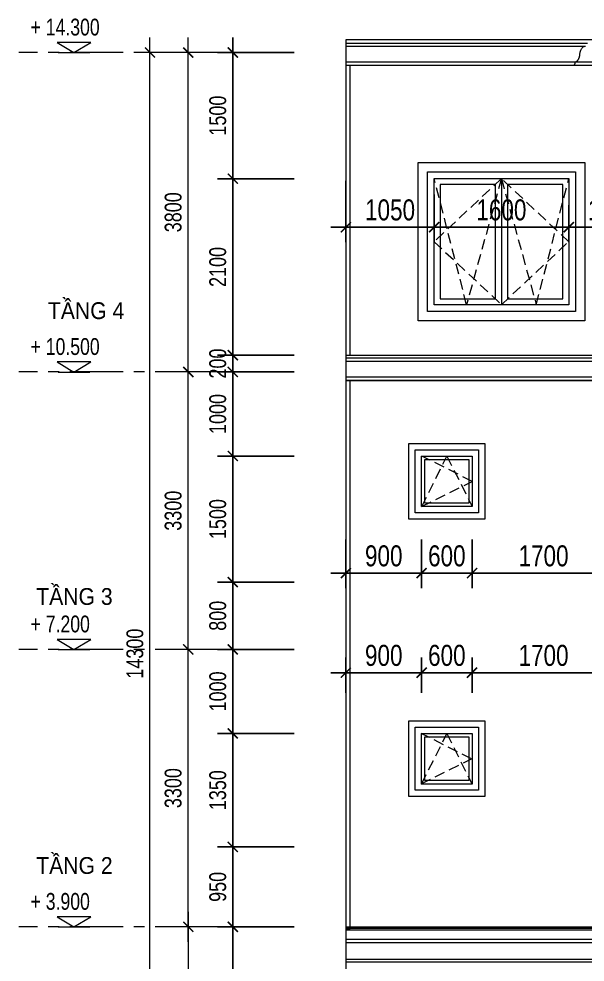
# Model space of a CAD drawing. Header units: millimetres. Extents: x -78046 to 260989, y -99288 to 158505.
# Drawn here: x 202986 to 209718, y 4247 to 15467 of the extents above; entities that cross this region are included whole.
import ezdxf

# ---------------------------------------------------------------- set-up
doc = ezdxf.new("R2010")
doc.units = ezdxf.units.MM
doc.header["$LTSCALE"] = 100
doc.header["$PDMODE"] = 98
doc.linetypes.add('CENTER', pattern=[50.8, 31.75, -6.35, 6.35, -6.35])
doc.linetypes.add('HIDDEN', pattern=[0.375, 0.25, -0.125])
doc.layers.get('Defpoints').update_dxf_attribs({"lineweight": 13})
for name, color, linetype, lineweight in [('-CENTER', 143, 'CENTER', 13), ('-DIM', 9, 'Continuous', 13), ('-DOOR', 137, 'Continuous', 9), ('-HATCH', 8, 'Continuous', 5), ('-HIDE', 3, 'HIDDEN', 13), ('-KH', 143, 'Continuous', 13), ('-LINE1', 7, 'Continuous', 18), ('-TEXT', 7, 'Continuous', 15)]:
    doc.layers.add(name, color=color, linetype=linetype, lineweight=lineweight)
doc.styles.add('1', font='arial.ttf')
doc.styles.add('AVANH', font='VHAVAN_2.TTF', dxfattribs={"width": 0.8})
doc.styles.add('X-5M-DH-TUM1$0$AVANTH', font='arial.ttf', dxfattribs={"width": 0.9})
doc.dimstyles.new('C_100A3', dxfattribs={"dimscale": 100, "dimtxt": 2.5, "dimasz": 1.2, "dimexe": 1.8, "dimexo": 0, "dimgap": 0.75, "dimtad": 1, "dimdec": 0, "dimzin": 0, "dimdsep": 46, "dimtxsty": 'AVANH', "dimblk": 'ARCHTICK', "dimcen": 0, "dimdle": 1.8, "dimclrd": 256, "dimclre": 256, "dimclrt": 7, "dimadec": 0, "dimazin": 0, "dimtfac": 0.0001, "dimtdec": 0, "dimtix": 1, "dimtmove": 2, "dimatfit": 3, "dimldrblk": 'ARCHTICK', "dimfxl": 1.8, "dimtolj": 1, "dimtzin": 0, "dimarcsym": 0})

# ---------------------------------------------------------------- blocks, each defined once
blk = doc.blocks.new('_ARCHTICK')
at = {"const_width": 0.15}
blk.add_lwpolyline([(-0.5, -0.5), (0.5, 0.5)], dxfattribs=at)
blk = doc.blocks.new('*D87')
at = {"layer": '-DIM', "lineweight": -2, "transparency": 16777216}
for p, q in [((-1874, 4280), (-1874, 20)), ((-1120, 4100), (-2054, 4100)), ((-1120, 200), (-2054, 200))]:
    blk.add_line(p, q, dxfattribs=at)
at = {"layer": 'Defpoints', "color": 0, "transparency": 16777216}
for p in [(-1120, 4100), (-1874, 200), (-1120, 200)]:
    blk.add_point(p, dxfattribs=at)
at = {"layer": '-DIM', "lineweight": -2, "transparency": 16777216, "xscale": 120, "yscale": 120, "zscale": 120}
for p, rotation in [((-1874, 4100), 90), ((-1874, 200), 270)]:
    blk.add_blockref('_ARCHTICK', p, dxfattribs=dict(at, rotation=rotation))
at = {"layer": '-DIM', "color": 7, "transparency": 16777216, "insert": (-2053, 2150), "char_height": 200, "attachment_point": 5, "rotation": 90, "style": 'AVANH'}
blk.add_mtext('\\A1;3900', dxfattribs=at)
blk = doc.blocks.new('*D88')
at = {"layer": '-DIM', "lineweight": -2, "transparency": 16777216}
for p, q in [((-1874, 3920), (-1874, 7580)), ((-1120, 7400), (-2054, 7400)), ((-1120, 4100), (-2054, 4100))]:
    blk.add_line(p, q, dxfattribs=at)
at = {"layer": 'Defpoints', "color": 0, "transparency": 16777216}
for p in [(-1874, 7400), (-1120, 7400), (-1120, 4100)]:
    blk.add_point(p, dxfattribs=at)
at = {"layer": '-DIM', "lineweight": -2, "transparency": 16777216, "xscale": 120, "yscale": 120, "zscale": 120}
for p, rotation in [((-1874, 7400), 90), ((-1874, 4100), 270)]:
    blk.add_blockref('_ARCHTICK', p, dxfattribs=dict(at, rotation=rotation))
at = {"layer": '-DIM', "color": 7, "transparency": 16777216, "insert": (-2053, 5750), "char_height": 200, "attachment_point": 5, "rotation": 90, "style": 'AVANH'}
blk.add_mtext('\\A1;3300', dxfattribs=at)
blk = doc.blocks.new('*D89')
at = {"layer": '-DIM', "lineweight": -2, "transparency": 16777216}
for p, q in [((-1874, 7220), (-1874, 10880)), ((-1120, 10700), (-2054, 10700)), ((-1120, 7400), (-2054, 7400))]:
    blk.add_line(p, q, dxfattribs=at)
at = {"layer": 'Defpoints', "color": 0, "transparency": 16777216}
for p in [(-1874, 10700), (-1120, 10700), (-1120, 7400)]:
    blk.add_point(p, dxfattribs=at)
at = {"layer": '-DIM', "lineweight": -2, "transparency": 16777216, "xscale": 120, "yscale": 120, "zscale": 120}
for p, rotation in [((-1874, 10700), 90), ((-1874, 7400), 270)]:
    blk.add_blockref('_ARCHTICK', p, dxfattribs=dict(at, rotation=rotation))
at = {"layer": '-DIM', "color": 7, "transparency": 16777216, "insert": (-2053, 9050), "char_height": 200, "attachment_point": 5, "rotation": 90, "style": 'AVANH'}
blk.add_mtext('\\A1;3300', dxfattribs=at)
blk = doc.blocks.new('*D90')
at = {"layer": '-DIM', "lineweight": -2, "transparency": 16777216}
for p, q in [((-1874, 10520), (-1874, 14680)), ((-1120, 14500), (-2054, 14500)), ((-1120, 10700), (-2054, 10700))]:
    blk.add_line(p, q, dxfattribs=at)
at = {"layer": 'Defpoints', "color": 0, "transparency": 16777216}
for p in [(-1874, 14500), (-1120, 14500), (-1120, 10700)]:
    blk.add_point(p, dxfattribs=at)
at = {"layer": '-DIM', "lineweight": -2, "transparency": 16777216, "xscale": 120, "yscale": 120, "zscale": 120}
for p, rotation in [((-1874, 14500), 90), ((-1874, 10700), 270)]:
    blk.add_blockref('_ARCHTICK', p, dxfattribs=dict(at, rotation=rotation))
at = {"layer": '-DIM', "color": 7, "transparency": 16777216, "insert": (-2053, 12600), "char_height": 200, "attachment_point": 5, "rotation": 90, "style": 'AVANH'}
blk.add_mtext('\\A1;3800', dxfattribs=at)
blk = doc.blocks.new('*D92')
at = {"layer": '-DIM', "lineweight": -2, "transparency": 16777216}
for p, q in [((-2329, 20), (-2329, 14680)), ((-1120, 14500), (-2509, 14500)), ((-1120, 200), (-2509, 200))]:
    blk.add_line(p, q, dxfattribs=at)
at = {"layer": 'Defpoints', "color": 0, "transparency": 16777216}
for p in [(-2329, 14500), (-1120, 14500), (-1120, 200)]:
    blk.add_point(p, dxfattribs=at)
at = {"layer": '-DIM', "lineweight": -2, "transparency": 16777216, "xscale": 120, "yscale": 120, "zscale": 120}
for p, rotation in [((-2329, 14500), 90), ((-2329, 200), 270)]:
    blk.add_blockref('_ARCHTICK', p, dxfattribs=dict(at, rotation=rotation))
at = {"layer": '-DIM', "color": 7, "transparency": 16777216, "insert": (-2508, 7350), "char_height": 200, "attachment_point": 5, "rotation": 90, "style": 'AVANH'}
blk.add_mtext('\\A1;14300', dxfattribs=at)
blk = doc.blocks.new('cot')
at = {"layer": '-KH'}
blk.add_line((116899, -109064), (117274, -109064), dxfattribs=at)
blk.add_lwpolyline([(117286, -108944), (116888, -108944), (117087, -109064)], close=True, dxfattribs=at)
blk.add_solid([(117087, -109064), (117087, -108944), (117286, -108944), (117087, -109064)], dxfattribs=at)
blk = doc.blocks.new('*D126')
at = {"layer": 'Defpoints', "lineweight": -2, "transparency": 16777216}
for p, q in [((206874, 9276), (206874, 8694)), ((207774, 9276), (207774, 8694)), ((206694, 8874), (207954, 8874))]:
    blk.add_line(p, q, dxfattribs=at)
at = {"layer": 'Defpoints', "color": 0, "transparency": 16777216}
for p in [(206874, 9276), (207774, 9276), (207774, 8874)]:
    blk.add_point(p, dxfattribs=at)
at = {"layer": 'Defpoints', "lineweight": -2, "transparency": 16777216, "xscale": 120, "yscale": 120, "zscale": 120, "rotation": 180}
blk.add_blockref('_ARCHTICK', (206874, 8874), dxfattribs=at)
at = {"layer": 'Defpoints', "lineweight": -2, "transparency": 16777216, "xscale": 120, "yscale": 120, "zscale": 120}
blk.add_blockref('_ARCHTICK', (207774, 8874), dxfattribs=at)
at = {"layer": 'Defpoints', "color": 7, "transparency": 16777216, "insert": (207324, 9078), "char_height": 250, "attachment_point": 5, "style": 'AVANH'}
blk.add_mtext('\\A1;900', dxfattribs=at)
blk = doc.blocks.new('*D127')
at = {"layer": 'Defpoints', "lineweight": -2, "transparency": 16777216}
for p, q in [((207774, 9276), (207774, 8694)), ((208374, 9276), (208374, 8694)), ((207594, 8874), (208554, 8874))]:
    blk.add_line(p, q, dxfattribs=at)
at = {"layer": 'Defpoints', "color": 0, "transparency": 16777216}
for p in [(207774, 9276), (208374, 9276), (208374, 8874)]:
    blk.add_point(p, dxfattribs=at)
at = {"layer": 'Defpoints', "lineweight": -2, "transparency": 16777216, "xscale": 120, "yscale": 120, "zscale": 120, "rotation": 180}
blk.add_blockref('_ARCHTICK', (207774, 8874), dxfattribs=at)
at = {"layer": 'Defpoints', "lineweight": -2, "transparency": 16777216, "xscale": 120, "yscale": 120, "zscale": 120}
blk.add_blockref('_ARCHTICK', (208374, 8874), dxfattribs=at)
at = {"layer": 'Defpoints', "color": 7, "transparency": 16777216, "insert": (208074, 9078), "char_height": 250, "attachment_point": 5, "style": 'AVANH'}
blk.add_mtext('\\A1;600', dxfattribs=at)
blk = doc.blocks.new('*D128')
at = {"layer": 'Defpoints', "lineweight": -2, "transparency": 16777216}
for p, q in [((208374, 9276), (208374, 8694)), ((208194, 8874), (210254, 8874)), ((210074, 8976), (210074, 8694))]:
    blk.add_line(p, q, dxfattribs=at)
at = {"layer": 'Defpoints', "color": 0, "transparency": 16777216}
for p in [(208374, 9276), (210074, 8976), (210074, 8874)]:
    blk.add_point(p, dxfattribs=at)
at = {"layer": 'Defpoints', "lineweight": -2, "transparency": 16777216, "xscale": 120, "yscale": 120, "zscale": 120, "rotation": 180}
blk.add_blockref('_ARCHTICK', (208374, 8874), dxfattribs=at)
at = {"layer": 'Defpoints', "lineweight": -2, "transparency": 16777216, "xscale": 120, "yscale": 120, "zscale": 120}
blk.add_blockref('_ARCHTICK', (210074, 8874), dxfattribs=at)
at = {"layer": 'Defpoints', "color": 7, "transparency": 16777216, "insert": (209224, 9078), "char_height": 250, "attachment_point": 5, "style": 'AVANH'}
blk.add_mtext('\\A1;1700', dxfattribs=at)
blk = doc.blocks.new('*D164')
at = {"layer": 'Defpoints', "lineweight": -2, "transparency": 16777216}
for p, q in [((206874, 7450), (206874, 7870)), ((207774, 7450), (207774, 7870)), ((206694, 7690), (207954, 7690))]:
    blk.add_line(p, q, dxfattribs=at)
at = {"layer": 'Defpoints', "color": 0, "transparency": 16777216}
for p in [(207774, 7690), (206874, 7450), (207774, 7450)]:
    blk.add_point(p, dxfattribs=at)
at = {"layer": 'Defpoints', "lineweight": -2, "transparency": 16777216, "xscale": 120, "yscale": 120, "zscale": 120, "rotation": 180}
blk.add_blockref('_ARCHTICK', (206874, 7690), dxfattribs=at)
at = {"layer": 'Defpoints', "lineweight": -2, "transparency": 16777216, "xscale": 120, "yscale": 120, "zscale": 120}
blk.add_blockref('_ARCHTICK', (207774, 7690), dxfattribs=at)
at = {"layer": 'Defpoints', "color": 7, "transparency": 16777216, "insert": (207324, 7894), "char_height": 250, "attachment_point": 5, "style": 'AVANH'}
blk.add_mtext('\\A1;900', dxfattribs=at)
blk = doc.blocks.new('*D165')
at = {"layer": 'Defpoints', "lineweight": -2, "transparency": 16777216}
for p, q in [((207774, 7450), (207774, 7870)), ((208374, 7450), (208374, 7870)), ((207594, 7690), (208554, 7690))]:
    blk.add_line(p, q, dxfattribs=at)
at = {"layer": 'Defpoints', "color": 0, "transparency": 16777216}
for p in [(208374, 7690), (207774, 7450), (208374, 7450)]:
    blk.add_point(p, dxfattribs=at)
at = {"layer": 'Defpoints', "lineweight": -2, "transparency": 16777216, "xscale": 120, "yscale": 120, "zscale": 120, "rotation": 180}
blk.add_blockref('_ARCHTICK', (207774, 7690), dxfattribs=at)
at = {"layer": 'Defpoints', "lineweight": -2, "transparency": 16777216, "xscale": 120, "yscale": 120, "zscale": 120}
blk.add_blockref('_ARCHTICK', (208374, 7690), dxfattribs=at)
at = {"layer": 'Defpoints', "color": 7, "transparency": 16777216, "insert": (208074, 7894), "char_height": 250, "attachment_point": 5, "style": 'AVANH'}
blk.add_mtext('\\A1;600', dxfattribs=at)
blk = doc.blocks.new('*D166')
at = {"layer": 'Defpoints', "lineweight": -2, "transparency": 16777216}
for p, q in [((208374, 7450), (208374, 7870)), ((210074, 7450), (210074, 7870)), ((208194, 7690), (210254, 7690))]:
    blk.add_line(p, q, dxfattribs=at)
at = {"layer": 'Defpoints', "color": 0, "transparency": 16777216}
for p in [(210074, 7690), (208374, 7450), (210074, 7450)]:
    blk.add_point(p, dxfattribs=at)
at = {"layer": 'Defpoints', "lineweight": -2, "transparency": 16777216, "xscale": 120, "yscale": 120, "zscale": 120, "rotation": 180}
blk.add_blockref('_ARCHTICK', (208374, 7690), dxfattribs=at)
at = {"layer": 'Defpoints', "lineweight": -2, "transparency": 16777216, "xscale": 120, "yscale": 120, "zscale": 120}
blk.add_blockref('_ARCHTICK', (210074, 7690), dxfattribs=at)
at = {"layer": 'Defpoints', "color": 7, "transparency": 16777216, "insert": (209224, 7894), "char_height": 250, "attachment_point": 5, "style": 'AVANH'}
blk.add_mtext('\\A1;1700', dxfattribs=at)
blk = doc.blocks.new('*D169')
at = {"layer": 'Defpoints', "lineweight": -2, "transparency": 16777216}
for p, q in [((206874, 13539), (206874, 12809)), ((207923, 13379), (207923, 12809)), ((206694, 12989), (208103, 12989))]:
    blk.add_line(p, q, dxfattribs=at)
at = {"layer": 'Defpoints', "color": 0, "transparency": 16777216}
for p in [(206874, 13539), (207923, 13379), (207923, 12989)]:
    blk.add_point(p, dxfattribs=at)
at = {"layer": 'Defpoints', "lineweight": -2, "transparency": 16777216, "xscale": 120, "yscale": 120, "zscale": 120, "rotation": 180}
blk.add_blockref('_ARCHTICK', (206874, 12989), dxfattribs=at)
at = {"layer": 'Defpoints', "lineweight": -2, "transparency": 16777216, "xscale": 120, "yscale": 120, "zscale": 120}
blk.add_blockref('_ARCHTICK', (207923, 12989), dxfattribs=at)
at = {"layer": 'Defpoints', "color": 7, "transparency": 16777216, "insert": (207399, 13193), "char_height": 250, "attachment_point": 5, "style": 'AVANH'}
blk.add_mtext('\\A1;1050', dxfattribs=at)
blk = doc.blocks.new('*D170')
at = {"layer": 'Defpoints', "lineweight": -2, "transparency": 16777216}
for p, q in [((207923, 13379), (207923, 12809)), ((209524, 13252), (209524, 12809)), ((207743, 12989), (209704, 12989))]:
    blk.add_line(p, q, dxfattribs=at)
at = {"layer": 'Defpoints', "color": 0, "transparency": 16777216}
for p in [(207923, 13379), (209524, 13252), (209524, 12989)]:
    blk.add_point(p, dxfattribs=at)
at = {"layer": 'Defpoints', "lineweight": -2, "transparency": 16777216, "xscale": 120, "yscale": 120, "zscale": 120, "rotation": 180}
blk.add_blockref('_ARCHTICK', (207923, 12989), dxfattribs=at)
at = {"layer": 'Defpoints', "lineweight": -2, "transparency": 16777216, "xscale": 120, "yscale": 120, "zscale": 120}
blk.add_blockref('_ARCHTICK', (209524, 12989), dxfattribs=at)
at = {"layer": 'Defpoints', "color": 7, "transparency": 16777216, "insert": (208723, 13193), "char_height": 250, "attachment_point": 5, "style": 'AVANH'}
blk.add_mtext('\\A1;1600', dxfattribs=at)
blk = doc.blocks.new('*D171')
at = {"layer": 'Defpoints', "lineweight": -2, "transparency": 16777216}
for p, q in [((209524, 13252), (209524, 12809)), ((210573, 13221), (210573, 12809)), ((209344, 12989), (210753, 12989))]:
    blk.add_line(p, q, dxfattribs=at)
at = {"layer": 'Defpoints', "color": 0, "transparency": 16777216}
for p in [(209524, 13252), (210573, 13221), (210573, 12989)]:
    blk.add_point(p, dxfattribs=at)
at = {"layer": 'Defpoints', "lineweight": -2, "transparency": 16777216, "xscale": 120, "yscale": 120, "zscale": 120, "rotation": 180}
blk.add_blockref('_ARCHTICK', (209524, 12989), dxfattribs=at)
at = {"layer": 'Defpoints', "lineweight": -2, "transparency": 16777216, "xscale": 120, "yscale": 120, "zscale": 120}
blk.add_blockref('_ARCHTICK', (210573, 12989), dxfattribs=at)
at = {"layer": 'Defpoints', "color": 7, "transparency": 16777216, "insert": (210049, 13193), "char_height": 250, "attachment_point": 5, "style": 'AVANH'}
blk.add_mtext('\\A1;1050', dxfattribs=at)
blk = doc.blocks.new('*D495')
at = {"layer": '-DIM', "lineweight": -2, "transparency": 16777216}
for p, q in [((205529, 2787), (205529, 4847)), ((206257, 4667), (205349, 4667)), ((206257, 2967), (205349, 2967))]:
    blk.add_line(p, q, dxfattribs=at)
at = {"layer": 'Defpoints', "color": 0, "transparency": 16777216}
for p in [(205529, 4667), (206257, 4667), (206257, 2967)]:
    blk.add_point(p, dxfattribs=at)
at = {"layer": '-DIM', "lineweight": -2, "transparency": 16777216, "xscale": 120, "yscale": 120, "zscale": 120}
for p, rotation in [((205529, 4667), 90), ((205529, 2967), 270)]:
    blk.add_blockref('_ARCHTICK', p, dxfattribs=dict(at, rotation=rotation))
at = {"layer": '-DIM', "color": 7, "transparency": 16777216, "insert": (205351, 3817), "char_height": 200, "attachment_point": 5, "rotation": 90, "style": 'AVANH'}
blk.add_mtext('\\A1;1700', dxfattribs=at)
blk = doc.blocks.new('*D496')
at = {"layer": '-DIM', "lineweight": -2, "transparency": 16777216}
for p, q in [((205529, 4487), (205529, 5797)), ((206257, 5617), (205349, 5617)), ((206257, 4667), (205349, 4667))]:
    blk.add_line(p, q, dxfattribs=at)
at = {"layer": 'Defpoints', "color": 0, "transparency": 16777216}
for p in [(205529, 5617), (206257, 5617), (206257, 4667)]:
    blk.add_point(p, dxfattribs=at)
at = {"layer": '-DIM', "lineweight": -2, "transparency": 16777216, "xscale": 120, "yscale": 120, "zscale": 120}
for p, rotation in [((205529, 5617), 90), ((205529, 4667), 270)]:
    blk.add_blockref('_ARCHTICK', p, dxfattribs=dict(at, rotation=rotation))
at = {"layer": '-DIM', "color": 7, "transparency": 16777216, "insert": (205351, 5142), "char_height": 200, "attachment_point": 5, "rotation": 90, "style": 'AVANH'}
blk.add_mtext('\\A1;950', dxfattribs=at)
blk = doc.blocks.new('*D497')
at = {"layer": '-DIM', "lineweight": -2, "transparency": 16777216}
for p, q in [((205529, 5437), (205529, 7147)), ((206257, 6967), (205349, 6967)), ((206257, 5617), (205349, 5617))]:
    blk.add_line(p, q, dxfattribs=at)
at = {"layer": 'Defpoints', "color": 0, "transparency": 16777216}
for p in [(205529, 6967), (206257, 6967), (206257, 5617)]:
    blk.add_point(p, dxfattribs=at)
at = {"layer": '-DIM', "lineweight": -2, "transparency": 16777216, "xscale": 120, "yscale": 120, "zscale": 120}
for p, rotation in [((205529, 6967), 90), ((205529, 5617), 270)]:
    blk.add_blockref('_ARCHTICK', p, dxfattribs=dict(at, rotation=rotation))
at = {"layer": '-DIM', "color": 7, "transparency": 16777216, "insert": (205351, 6292), "char_height": 200, "attachment_point": 5, "rotation": 90, "style": 'AVANH'}
blk.add_mtext('\\A1;1350', dxfattribs=at)
blk = doc.blocks.new('*D498')
at = {"layer": '-DIM', "lineweight": -2, "transparency": 16777216}
for p, q in [((205529, 6787), (205529, 8147)), ((206257, 7967), (205349, 7967)), ((206257, 6967), (205349, 6967))]:
    blk.add_line(p, q, dxfattribs=at)
at = {"layer": 'Defpoints', "color": 0, "transparency": 16777216}
for p in [(205529, 7967), (206257, 7967), (206257, 6967)]:
    blk.add_point(p, dxfattribs=at)
at = {"layer": '-DIM', "lineweight": -2, "transparency": 16777216, "xscale": 120, "yscale": 120, "zscale": 120}
for p, rotation in [((205529, 7967), 90), ((205529, 6967), 270)]:
    blk.add_blockref('_ARCHTICK', p, dxfattribs=dict(at, rotation=rotation))
at = {"layer": '-DIM', "color": 7, "transparency": 16777216, "insert": (205351, 7467), "char_height": 200, "attachment_point": 5, "rotation": 90, "style": 'AVANH'}
blk.add_mtext('\\A1;1000', dxfattribs=at)
blk = doc.blocks.new('*D499')
at = {"layer": '-DIM', "lineweight": -2, "transparency": 16777216}
for p, q in [((205529, 7787), (205529, 8947)), ((206257, 8767), (205349, 8767)), ((206257, 7967), (205349, 7967))]:
    blk.add_line(p, q, dxfattribs=at)
at = {"layer": 'Defpoints', "color": 0, "transparency": 16777216}
for p in [(205529, 8767), (206257, 8767), (206257, 7967)]:
    blk.add_point(p, dxfattribs=at)
at = {"layer": '-DIM', "lineweight": -2, "transparency": 16777216, "xscale": 120, "yscale": 120, "zscale": 120}
for p, rotation in [((205529, 8767), 90), ((205529, 7967), 270)]:
    blk.add_blockref('_ARCHTICK', p, dxfattribs=dict(at, rotation=rotation))
at = {"layer": '-DIM', "color": 7, "transparency": 16777216, "insert": (205351, 8367), "char_height": 200, "attachment_point": 5, "rotation": 90, "style": 'AVANH'}
blk.add_mtext('\\A1;800', dxfattribs=at)
blk = doc.blocks.new('*D500')
at = {"layer": '-DIM', "lineweight": -2, "transparency": 16777216}
for p, q in [((205529, 8587), (205529, 10447)), ((206257, 10267), (205349, 10267)), ((206257, 8767), (205349, 8767))]:
    blk.add_line(p, q, dxfattribs=at)
at = {"layer": 'Defpoints', "color": 0, "transparency": 16777216}
for p in [(205529, 10267), (206257, 10267), (206257, 8767)]:
    blk.add_point(p, dxfattribs=at)
at = {"layer": '-DIM', "lineweight": -2, "transparency": 16777216, "xscale": 120, "yscale": 120, "zscale": 120}
for p, rotation in [((205529, 10267), 90), ((205529, 8767), 270)]:
    blk.add_blockref('_ARCHTICK', p, dxfattribs=dict(at, rotation=rotation))
at = {"layer": '-DIM', "color": 7, "transparency": 16777216, "insert": (205351, 9517), "char_height": 200, "attachment_point": 5, "rotation": 90, "style": 'AVANH'}
blk.add_mtext('\\A1;1500', dxfattribs=at)
blk = doc.blocks.new('*D501')
at = {"layer": '-DIM', "lineweight": -2, "transparency": 16777216}
for p, q in [((205529, 10087), (205529, 11447)), ((206257, 11267), (205349, 11267)), ((206257, 10267), (205349, 10267))]:
    blk.add_line(p, q, dxfattribs=at)
at = {"layer": 'Defpoints', "color": 0, "transparency": 16777216}
for p in [(205529, 11267), (206257, 11267), (206257, 10267)]:
    blk.add_point(p, dxfattribs=at)
at = {"layer": '-DIM', "lineweight": -2, "transparency": 16777216, "xscale": 120, "yscale": 120, "zscale": 120}
for p, rotation in [((205529, 11267), 90), ((205529, 10267), 270)]:
    blk.add_blockref('_ARCHTICK', p, dxfattribs=dict(at, rotation=rotation))
at = {"layer": '-DIM', "color": 7, "transparency": 16777216, "insert": (205351, 10767), "char_height": 200, "attachment_point": 5, "rotation": 90, "style": 'AVANH'}
blk.add_mtext('\\A1;1000', dxfattribs=at)
blk = doc.blocks.new('*D502')
at = {"layer": '-DIM', "lineweight": -2, "transparency": 16777216}
for p, q in [((205529, 11467), (205529, 11587)), ((206257, 11467), (205349, 11467)), ((205529, 11267), (205529, 11467)), ((206257, 11267), (205349, 11267)), ((205529, 11267), (205529, 11147))]:
    blk.add_line(p, q, dxfattribs=at)
at = {"layer": 'Defpoints', "color": 0, "transparency": 16777216}
for p in [(205529, 11467), (206257, 11467), (206257, 11267)]:
    blk.add_point(p, dxfattribs=at)
at = {"layer": '-DIM', "lineweight": -2, "transparency": 16777216, "xscale": 120, "yscale": 120, "zscale": 120}
for p, rotation in [((205529, 11467), 270), ((205529, 11267), 90)]:
    blk.add_blockref('_ARCHTICK', p, dxfattribs=dict(at, rotation=rotation))
at = {"layer": '-DIM', "color": 7, "transparency": 16777216, "insert": (205351, 11367), "char_height": 200, "attachment_point": 5, "rotation": 90, "style": 'AVANH'}
blk.add_mtext('\\A1;200', dxfattribs=at)
blk = doc.blocks.new('*D503')
at = {"layer": '-DIM', "lineweight": -2, "transparency": 16777216}
for p, q in [((205529, 11287), (205529, 13746)), ((206257, 13566), (205349, 13566)), ((206257, 11467), (205349, 11467))]:
    blk.add_line(p, q, dxfattribs=at)
at = {"layer": 'Defpoints', "color": 0, "transparency": 16777216}
for p in [(205529, 13566), (206257, 13566), (206257, 11467)]:
    blk.add_point(p, dxfattribs=at)
at = {"layer": '-DIM', "lineweight": -2, "transparency": 16777216, "xscale": 120, "yscale": 120, "zscale": 120}
for p, rotation in [((205529, 13566), 90), ((205529, 11467), 270)]:
    blk.add_blockref('_ARCHTICK', p, dxfattribs=dict(at, rotation=rotation))
at = {"layer": '-DIM', "color": 7, "transparency": 16777216, "insert": (205351, 12516), "char_height": 200, "attachment_point": 5, "rotation": 90, "style": 'AVANH'}
blk.add_mtext('\\A1;2100', dxfattribs=at)
blk = doc.blocks.new('*D504')
at = {"layer": '-DIM', "lineweight": -2, "transparency": 16777216}
for p, q in [((205529, 13386), (205529, 15247)), ((206257, 15067), (205349, 15067)), ((206257, 13566), (205349, 13566))]:
    blk.add_line(p, q, dxfattribs=at)
at = {"layer": 'Defpoints', "color": 0, "transparency": 16777216}
for p in [(205529, 15067), (206257, 15067), (206257, 13566)]:
    blk.add_point(p, dxfattribs=at)
at = {"layer": '-DIM', "lineweight": -2, "transparency": 16777216, "xscale": 120, "yscale": 120, "zscale": 120}
for p, rotation in [((205529, 15067), 90), ((205529, 13566), 270)]:
    blk.add_blockref('_ARCHTICK', p, dxfattribs=dict(at, rotation=rotation))
at = {"layer": '-DIM', "color": 7, "transparency": 16777216, "insert": (205351, 14316), "char_height": 200, "attachment_point": 5, "rotation": 90, "style": 'AVANH'}
blk.add_mtext('\\A1;1500', dxfattribs=at)
blk = doc.blocks.new('ƯEQ')
at = {"layer": '-CENTER', "ltscale": 0.2}
for p, q in [((-616.7, 14500), (-3887.9, 14500)), ((-616.7, 10700), (-3887.9, 10700)), ((-616.7, 7400), (-3887.9, 7400)), ((-616.7, 4100), (-3887.9, 4100))]:
    blk.add_line(p, q, dxfattribs=at)
at = {"layer": '-CENTER'}
for p in [(-120320.2, 123563.7), (-120320.2, 119763.7), (-120320.2, 116463.7), (-120320.2, 113163.7)]:
    blk.add_blockref('cot', p, dxfattribs=at)
at = {"layer": '-TEXT', "style": '1', "width": 0.75}
for s, p in [('+ 14.300', (-3748.7, 14702.8)), ('+ 10.500', (-3748.7, 10902.8)), ('+ 7.200', (-3748.7, 7602.8)), ('+ 3.900', (-3748.7, 4302.8))]:
    blk.add_text(s, height=200, dxfattribs=at).set_placement(p)
at = {"layer": '-TEXT', "color": 2, "style": 'X-5M-DH-TUM1$0$AVANTH', "width": 0.9}
for s, p in [('TẦNG 4', (-3542.5, 11329.6)), ('TẦNG 3', (-3681.2, 7929.6)), ('TẦNG 2', (-3681.2, 4729.6))]:
    blk.add_text(s, height=200, dxfattribs=at).set_placement(p)
at = {"layer": '-DIM'}
for base, p1, p2, picture, middle in [((-2329.5, 14500), (-1119.9, 200), (-1119.9, 14500), '*D92', (-2507.9, 7350)), ((-1874.2, 14500), (-1119.9, 10700), (-1119.9, 14500), '*D90', (-2052.7, 12600)), ((-1874.2, 10700), (-1119.9, 7400), (-1119.9, 10700), '*D89', (-2052.7, 9050)), ((-1874.2, 7400), (-1119.9, 4100), (-1119.9, 7400), '*D88', (-2052.7, 5750)), ((-1874.2, 200), (-1119.9, 4100), (-1119.9, 200), '*D87', (-2052.7, 2150))]:
    dim = blk.add_linear_dim(base=base, p1=p1, p2=p2, angle=90, dimstyle='C_100A3', override={"dimtxt": 2}, dxfattribs=at)
    dim.commit()
    dim.dimension.update_dxf_attribs({"geometry": picture, "text_midpoint": middle})

msp = doc.modelspace()

# ---------------------------------------------------------------- linework, layer by layer
at = {"layer": '-DOOR', "lineweight": 9}
msp.add_line((208723.5, 13566.7), (208723.5, 12066.7), dxfattribs=at)
for points in [[(208653.5, 13496.7), (207993.4, 13496.7), (207993.4, 12136.7), (208653.5, 12136.7)], [(209453.6, 13496.7), (208793.5, 13496.7), (208793.5, 12136.7), (209453.6, 12136.7)], [(207814.2, 10226.6), (208335.3, 10226.6), (208335.3, 9705.5), (207814.2, 9705.5)], [(207814.2, 6926.6), (208334.3, 6926.6), (208334.3, 6405.5), (207814.2, 6405.5)]]:
    msp.add_lwpolyline(points, close=True, dxfattribs=at)
at = {"layer": '-HATCH'}
for p, q in [((206874.5, 15179.1), (209745.2, 15179.1)), ((206874.5, 15141.6), (209712, 15141.6)), ((206873.8, 14954.1), (210645.5, 14954.1)), ((206924.5, 11466.6), (206924.5, 14916.6)), ((214072.8, 11429.2), (206873.8, 11429.2)), ((214030.5, 11391.7), (206873.8, 11391.7)), ((213907.5, 11204.2), (206873.8, 11204.2)), ((213886.7, 11166.7), (206873.8, 11166.7)), ((206923.7, 4666.7), (206923.7, 11166.7)), ((206873.7, 4646.6), (206923.7, 4646.6)), ((215021.5, 4646.6), (206873.8, 4646.6)), ((215020.7, 4626.6), (206873.8, 4626.6)), ((214921.5, 4516.6), (206873.8, 4516.6)), ((214910.3, 4476.7), (206873.8, 4476.7)), ((214905.4, 4277.2), (206873.8, 4277.2))]:
    msp.add_line(p, q, dxfattribs=at)
for points in [[(207843.4, 13646.7), (209603.6, 13646.7), (209603.6, 11986.7), (207843.4, 11986.7)], [(207699.2, 10341.6), (208450.3, 10341.6), (208450.3, 9590.5), (207699.2, 9590.5)], [(207699.2, 7041.6), (208449.3, 7041.6), (208449.3, 6290.5), (207699.2, 6290.5)]]:
    msp.add_lwpolyline(points, close=True, dxfattribs=at)
at = {"layer": '-HIDE', "ltscale": 5}
for points in [[(208723.5, 13566.7), (208309.2, 12066.7), (207923.2, 13567.3)], [(208723.5, 13566.7), (209137.7, 12066.7), (209523.7, 13567.3)], [(207774.5, 9666.7), (208376.3, 9965.3), (207775.9, 10266.8)], [(207775.2, 9665.5), (208075.2, 10266.6), (208375.3, 9665.5)], [(207767, 6366.7), (208368.8, 6665.4), (207768.4, 6966.8)], [(207774.2, 6365.5), (208074.2, 6966.6), (208374.3, 6365.5)]]:
    msp.add_lwpolyline(points, dxfattribs=at)
msp.add_lwpolyline([(208723.5, 13566.7), (207923.4, 12816.7), (208723.5, 12066.7), (209523.6, 12816.7)], close=True, dxfattribs=at)
at = {"layer": '-LINE1', "color": 0, "lineweight": 20}
for p, q in [((206873.8, 15216.6), (206873.8, 566.6)), ((210811.7, 15216.6), (206873.8, 15216.6)), ((206873.8, 14916.6), (210612.7, 14916.6)), ((206874.5, 11466.6), (206923.7, 11466.6)), ((206923.7, 11466.6), (206924.5, 11466.6)), ((206924.5, 11466.6), (210574.5, 11466.6))]:
    msp.add_line(p, q, dxfattribs=at)
for points in [[(209767.3, 15216.7), (206874.5, 15216.7), (206874.5, 14916.8), (209567.8, 14916.8), (209580.4, 14916.8), (209581.8, 14917.1), (209583.2, 14917.5), (209584.7, 14918), (209586, 14918.7), (209587.4, 14919.6), (209588.7, 14920.6), (209590, 14921.8), (209591.2, 14923.1), (209592.4, 14924.5), (209593.5, 14926), (209594.6, 14927.7), (209595.6, 14929.5), (209596.5, 14931.4), (209597.3, 14933.4), (209598.1, 14935.5), (209598.8, 14937.7), (209599.4, 14939.9), (209599.9, 14942.2), (209600.3, 14944.5), (209600.7, 14946.9), (209600.9, 14949.3), (209601, 14951.8), (209601.1, 14954.2), (209602.8, 14954.7), (209604.5, 14955.2), (209606.3, 14955.8), (209608, 14956.4), (209609.7, 14957.2), (209611.4, 14958), (209613, 14958.9), (209614.7, 14959.9), (209616.3, 14960.9), (209618, 14962.1), (209619.6, 14963.3), (209621.1, 14964.5), (209622.7, 14965.9), (209624.2, 14967.3), (209625.8, 14968.8), (209627.3, 14970.4), (209628.7, 14972), (209630.2, 14973.7), (209631.6, 14975.4), (209633, 14977.3), (209634.3, 14979.2), (209635.6, 14981.1), (209636.9, 14983.1), (209638.2, 14985.2), (209639.4, 14987.3), (209640.6, 14989.5), (209641.7, 14991.8), (209642.9, 14994), (209643.9, 14996.4), (209645, 14998.8), (209646, 15001.2), (209647, 15003.7), (209647.9, 15006.2), (209648.8, 15008.8), (209649.6, 15011.4), (209650.4, 15014), (209651.1, 15016.7), (209652.5, 15022.2), (209653.7, 15027.8), (209654.7, 15033.4), (209655.2, 15036.3), (209655.9, 15042.1), (209656.2, 15045), (209657, 15054.3), (209658.2, 15062.5), (209659.2, 15068.2), (209660.4, 15073.8), (209662.1, 15080.3), (209663.8, 15085.9), (209665.5, 15091), (209667.5, 15096), (209670.1, 15102), (209673.5, 15108.7), (209677.3, 15114.9), (209681.4, 15120.6), (209685.7, 15125.7), (209690.2, 15130.2), (209695, 15134), (209699.9, 15137.2), (209705, 15139.6), (209711.2, 15141.7), (209723, 15141.7)], [(209593.1, 14916.7), (210612.3, 14916.7)], [(206873.8, 11166.7), (213873.3, 11166.7)]]:
    msp.add_lwpolyline(points, dxfattribs=at)
for points in [[(207733.4, 13756.7), (209713.6, 13756.7), (209713.6, 11876.7), (207733.4, 11876.7)], [(207923.4, 13566.7), (209523.6, 13566.7), (209523.6, 12066.7), (207923.4, 12066.7)], [(207624.2, 10416.6), (208525.3, 10416.6), (208525.3, 9515.5), (207624.2, 9515.5)], [(207774.2, 10266.6), (208375.3, 10266.6), (208375.3, 9665.5), (207774.2, 9665.5)], [(207624.2, 7116.6), (208524.3, 7116.6), (208524.3, 6215.5), (207624.2, 6215.5)], [(207774.2, 6966.6), (208374.3, 6966.6), (208374.3, 6365.5), (207774.2, 6365.5)]]:
    msp.add_lwpolyline(points, close=True, dxfattribs=at)
for points in [[(206873.8, 4666.7), (215030.5, 4666.7), (215030.5, 4646.8), (215021.5, 4646.8), (215021.5, 4626.8, 0.3522811), (214976.5, 4572.6, -0.4254581), (214921.5, 4516.8), (214921.5, 4476.9), (214910.3, 4476.9), (214910.3, 4284.3, -0.4123353), (214902.5, 4276.7, 0.4067079), (214895.3, 4269.3), (214895.3, 4246.6), (206873.7, 4246.6)], [(214029, 4666.6), (214029, 4646.6), (214020, 4646.6), (214020, 4626.6, 0.3522811), (213975, 4572.4, -0.4254581), (213920, 4516.6), (213920, 4476.7), (213908.7, 4476.7), (213908.7, 4284.1, -0.4123353), (213900.9, 4276.5, 0.4067079), (213893.7, 4269.1), (213893.7, 4247.1), (206873.8, 4247.1)]]:
    msp.add_lwpolyline(points, format="xyb", dxfattribs=at)

# ---------------------------------------------------------------- block references
at = {"layer": '-DOOR', "color": 2}
msp.add_blockref('ƯEQ', (206873.8, 566.6), dxfattribs=at)

# ---------------------------------------------------------------- dimensions: what is measured, and where the dimension line sits
at = {"layer": '-DIM'}
for base, p1, p2, picture, middle in [((205529.4, 15066.6), (206257, 13566.2), (206257, 15066.6), '*D504', (205351, 14316.4)), ((205529.4, 13566.2), (206257, 11466.6), (206257, 13566.2), '*D503', (205351, 12516.4)), ((205529.4, 11466.6), (206257, 11266.6), (206257, 11466.6), '*D502', (205351, 11366.6)), ((205529.4, 11266.6), (206257, 10266.6), (206257, 11266.6), '*D501', (205351, 10766.6)), ((205529.4, 10266.6), (206257, 8766.6), (206257, 10266.6), '*D500', (205351, 9516.6)), ((205529.4, 8766.6), (206257, 7966.6), (206257, 8766.6), '*D499', (205351, 8366.6)), ((205529.4, 7966.6), (206257, 6966.6), (206257, 7966.6), '*D498', (205351, 7466.6)), ((205529.4, 6966.6), (206257, 5616.5), (206257, 6966.6), '*D497', (205351, 6291.6)), ((205529.4, 5616.5), (206257, 4666.6), (206257, 5616.5), '*D496', (205351, 5141.6)), ((205529.4, 4666.6), (206257, 2966.6), (206257, 4666.6), '*D495', (205351, 3816.6))]:
    dim = msp.add_linear_dim(base=base, p1=p1, p2=p2, angle=90, dimstyle='C_100A3', override={"dimtxt": 2}, dxfattribs=at)
    dim.commit()
    dim.dimension.update_dxf_attribs({"geometry": picture, "text_midpoint": middle})
at = {"layer": 'Defpoints', "color": 2}
for base, p1, p2, picture, middle in [((207923.4, 12988.9), (206873.8, 13538.9), (207923.4, 13379.1), '*D169', (207398.6, 13193.2)), ((209523.6, 12988.9), (207923.4, 13379.1), (209523.6, 13251.7), '*D170', (208723.5, 13193.2)), ((210573.5, 12988.9), (209523.6, 13251.7), (210573.5, 13221.1), '*D171', (210048.5, 13193.2)), ((207774.2, 8874.1), (206873.8, 9275.6), (207774.2, 9275.6), '*D126', (207324, 9078.4)), ((208374.3, 8874.1), (207774.2, 9275.6), (208374.3, 9275.6), '*D127', (208074.2, 9078.4)), ((210074.5, 8874.1), (208374.3, 9275.6), (210074.5, 8975.6), '*D128', (209224.4, 9078.4)), ((207774.2, 7689.9), (206873.8, 7449.5), (207774.2, 7449.5), '*D164', (207324, 7894.2)), ((208374.3, 7689.9), (207774.2, 7449.5), (208374.3, 7449.5), '*D165', (208074.2, 7894.2)), ((210074.5, 7689.9), (208374.3, 7449.5), (210074.5, 7449.5), '*D166', (209224.4, 7894.2))]:
    dim = msp.add_linear_dim(base=base, p1=p1, p2=p2, dimstyle='C_100A3', dxfattribs=at)
    dim.commit()
    dim.dimension.update_dxf_attribs({"geometry": picture, "text_midpoint": middle})

doc.saveas('drawing.dxf')
